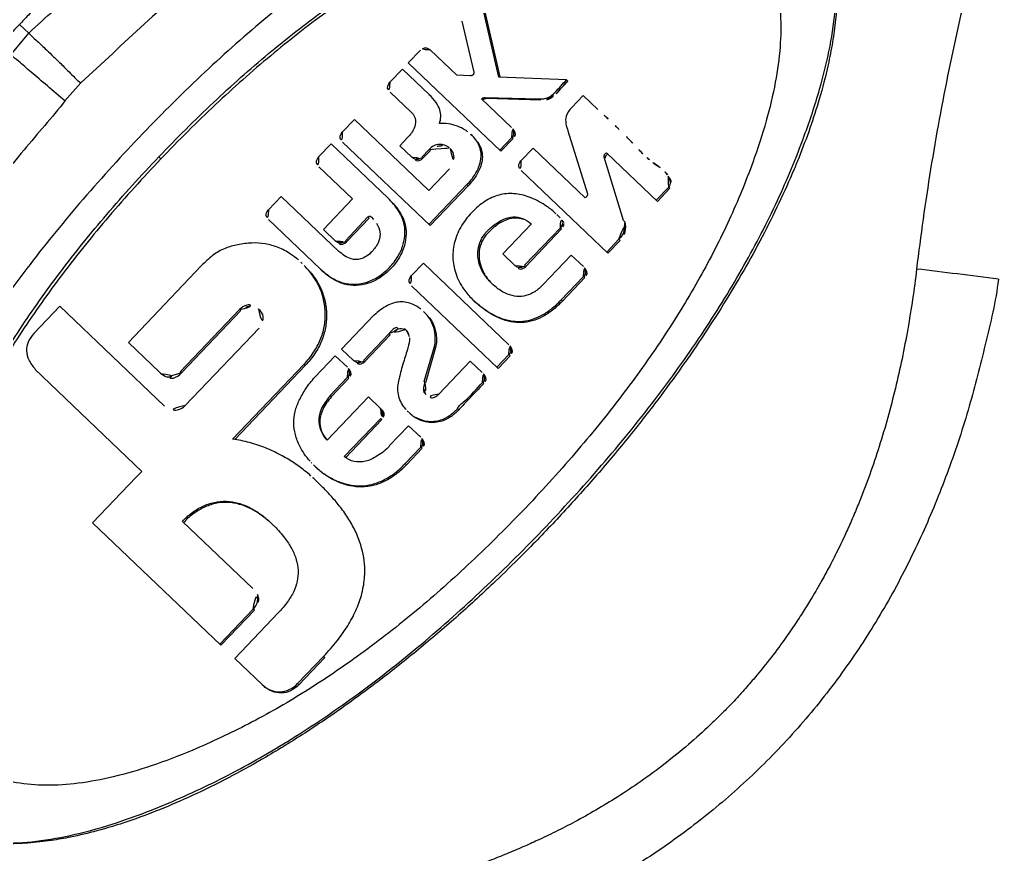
# Model space of a CAD drawing. Header units: millimetres. Extents: x 1145859089 to 1147511753, y -1047484727 to -1047247487.
# Drawn here: x 1146331218.46 to 1146331266.51, y -1047436841.22 to -1047436800.27 of the extents above; entities that cross this region are included whole.
import ezdxf
from ezdxf.xclip import XClip

# ---------------------------------------------------------------- set-up
doc = ezdxf.new("R2010")
doc.units = ezdxf.units.MM
doc.header["$LTSCALE"] = 100
doc.header["$MEASUREMENT"] = 0
doc.header["$XCLIPFRAME"] = 2
doc.linetypes.add('CENTERX2', pattern=[4, 2.5, -0.5, 0.5, -0.5])
doc.layers.get('0').update_dxf_attribs({"linetype": 'CONTINUOUS'})
for name, color, linetype in [('L-지중매입', 3, 'CENTERX2'), ('XREF', 135, 'CONTINUOUS'), ('단지배치도$0$W240910', 135, 'CONTINUOUS')]:
    doc.layers.add(name, color=color, linetype=linetype)

# ---------------------------------------------------------------- blocks, each defined once
blk = doc.blocks.new('단지배치도$0$zw$9902')
at = {"layer": '단지배치도$0$W240910', "linetype": 'ByBlock', "ltscale": 20}
for p, q in [((62568.364, -65433.784), (62567.37, -65429.468)), ((62567.431, -65429.526), (62568.409, -65433.774)), ((62566.545, -65431.038), (62567.125, -65433.543)), ((62544.405, -65432.695), (62545.29, -65431.635)), ((62544.837, -65431.204), (62545.29, -65431.635)), ((62564.509, -65432.47), (62563.917, -65433.09)), ((62566.29, -65433.695), (62564.992, -65432.457)), ((62563.917, -65433.09), (62568.465, -65437.427)), ((62563.63, -65433.391), (62563.013, -65434.038)), ((62564.948, -65434.648), (62563.63, -65433.391)), ((62567.125, -65433.543), (62567.127, -65433.556)), ((62567.127, -65433.556), (62567.129, -65433.569)), ((62567.129, -65433.569), (62567.129, -65433.581)), ((62567.129, -65433.581), (62567.129, -65433.593)), ((62547.066, -65434.959), (62547.836, -65434.065)), ((62566.952, -65433.723), (62566.29, -65433.695)), ((62566.988, -65433.718), (62566.952, -65433.723)), ((62567.018, -65433.713), (62566.988, -65433.718)), ((62567.041, -65433.708), (62567.018, -65433.713)), ((62567.057, -65433.703), (62567.041, -65433.708)), ((62567.066, -65433.698), (62567.057, -65433.703)), ((62567.074, -65433.693), (62567.066, -65433.698)), ((62567.083, -65433.686), (62567.074, -65433.693)), ((62567.091, -65433.679), (62567.083, -65433.686)), ((62567.099, -65433.672), (62567.091, -65433.679)), ((62567.105, -65433.663), (62567.099, -65433.672)), ((62567.111, -65433.654), (62567.105, -65433.663)), ((62567.116, -65433.645), (62567.111, -65433.654)), ((62567.12, -65433.636), (62567.116, -65433.645)), ((62567.124, -65433.626), (62567.12, -65433.636)), ((62567.126, -65433.615), (62567.124, -65433.626)), ((62567.128, -65433.604), (62567.126, -65433.615)), ((62567.129, -65433.593), (62567.128, -65433.604)), ((62571.687, -65433.928), (62568.364, -65433.784)), ((62571.744, -65433.985), (62571.684, -65433.927)), ((62563.023, -65434.521), (62564.08, -65435.528)), ((62567.511, -65434.859), (62567.519, -65434.849)), ((62568.987, -65436.267), (62567.511, -65434.859)), ((62567.519, -65434.849), (62567.529, -65434.839)), ((62567.529, -65434.839), (62567.54, -65434.83)), ((62567.54, -65434.83), (62567.55, -65434.822)), ((62567.55, -65434.822), (62567.561, -65434.814)), ((62567.561, -65434.814), (62567.58, -65434.807)), ((62567.579, -65434.907), (62567.571, -65434.917)), ((62567.589, -65434.897), (62567.579, -65434.907)), ((62567.58, -65434.807), (62567.608, -65434.799)), ((62567.6, -65434.888), (62567.589, -65434.897)), ((62567.61, -65434.88), (62567.6, -65434.888)), ((62567.608, -65434.799), (62567.643, -65434.791)), ((62567.621, -65434.872), (62567.61, -65434.88)), ((62567.64, -65434.864), (62567.621, -65434.872)), ((62567.668, -65434.856), (62567.64, -65434.864)), ((62567.643, -65434.791), (62567.686, -65434.783)), ((62567.704, -65434.849), (62567.668, -65434.856)), ((62567.686, -65434.783), (62570.341, -65434.853)), ((62567.747, -65434.841), (62567.704, -65434.849)), ((62570.402, -65434.911), (62567.747, -65434.841)), ((62570.402, -65434.911), (62570.341, -65434.853)), ((62572.493, -65434.696), (62571.939, -65435.277)), ((62573.216, -65435.384), (62572.493, -65434.696)), ((62561.27, -65435.866), (62560.678, -65436.487)), ((62564.921, -65439.347), (62561.27, -65435.866)), ((62571.753, -65436.431), (62572.704, -65439.512)), ((62563.899, -65436.739), (62563.499, -65437.157)), ((62568.405, -65437.37), (62568.998, -65436.748)), ((62569.058, -65436.806), (62568.465, -65437.427)), ((62569.058, -65436.806), (62568.998, -65436.748)), ((62560.132, -65437.06), (62559.516, -65437.706)), ((62562.925, -65439.722), (62560.132, -65437.06)), ((62560.687, -65436.971), (62564.99, -65441.073)), ((62563.499, -65437.157), (62564.092, -65437.722)), ((62564.576, -65437.709), (62564.937, -65437.332)), ((62564.998, -65437.389), (62564.636, -65437.766)), ((62564.998, -65437.389), (62564.937, -65437.332)), ((62570.039, -65437.27), (62569.447, -65437.891)), ((62572.599, -65439.711), (62570.039, -65437.27)), ((62551.666, -65437.703), (62551.772, -65437.803)), ((62564.636, -65437.766), (62564.576, -65437.709)), ((62573.523, -65437.67), (62573.525, -65437.66)), ((62573.523, -65437.677), (62573.523, -65437.67)), ((62573.524, -65437.684), (62573.523, -65437.677)), ((62573.525, -65437.692), (62573.524, -65437.684)), ((62573.525, -65437.66), (62573.528, -65437.646)), ((62573.527, -65437.7), (62573.525, -65437.692)), ((62573.53, -65437.707), (62573.527, -65437.7)), ((62573.528, -65437.646), (62573.533, -65437.628)), ((62574.484, -65440.824), (62573.53, -65437.707)), ((62573.533, -65437.628), (62573.541, -65437.61)), ((62573.541, -65437.61), (62573.552, -65437.591)), ((62573.552, -65437.591), (62573.566, -65437.572)), ((62573.566, -65437.572), (62573.582, -65437.553)), ((62573.582, -65437.553), (62573.599, -65437.535)), ((62573.584, -65437.719), (62573.583, -65437.729)), ((62573.583, -65437.729), (62573.583, -65437.736)), ((62573.583, -65437.736), (62573.586, -65437.75)), ((62573.588, -65437.704), (62573.584, -65437.719)), ((62573.586, -65437.75), (62573.588, -65437.757)), ((62573.593, -65437.686), (62573.588, -65437.704)), ((62573.588, -65437.757), (62573.59, -65437.765)), ((62573.602, -65437.668), (62573.593, -65437.686)), ((62573.599, -65437.535), (62573.619, -65437.516)), ((62573.612, -65437.649), (62573.602, -65437.668)), ((62573.626, -65437.63), (62573.612, -65437.649)), ((62573.619, -65437.516), (62573.641, -65437.499)), ((62573.642, -65437.611), (62573.626, -65437.63)), ((62573.641, -65437.499), (62576.141, -65439.882)), ((62573.659, -65437.592), (62573.642, -65437.611)), ((62573.679, -65437.574), (62573.659, -65437.592)), ((62573.702, -65437.556), (62573.679, -65437.574)), ((62559.526, -65438.189), (62561.178, -65439.764)), ((62565.937, -65438.281), (62564.921, -65439.347)), ((62569.458, -65438.374), (62573.712, -65442.43)), ((62564.929, -65441.015), (62566.791, -65439.063)), ((62566.851, -65439.121), (62564.99, -65441.073)), ((62566.851, -65439.121), (62566.791, -65439.063)), ((62576.081, -65439.825), (62576.697, -65439.178)), ((62576.758, -65439.236), (62576.141, -65439.882)), ((62576.758, -65439.236), (62576.697, -65439.178)), ((62557.675, -65439.637), (62557.048, -65440.294)), ((62560.508, -65442.338), (62557.675, -65439.637)), ((62561.178, -65439.764), (62559.751, -65441.261)), ((62572.619, -65439.695), (62572.599, -65439.711)), ((62572.638, -65439.679), (62572.619, -65439.695)), ((62572.654, -65439.663), (62572.638, -65439.679)), ((62572.669, -65439.646), (62572.654, -65439.663)), ((62572.682, -65439.628), (62572.669, -65439.646)), ((62572.692, -65439.611), (62572.682, -65439.628)), ((62572.7, -65439.593), (62572.692, -65439.611)), ((62572.705, -65439.575), (62572.7, -65439.593)), ((62572.704, -65439.512), (62572.706, -65439.52)), ((62572.709, -65439.56), (62572.705, -65439.575)), ((62572.706, -65439.52), (62572.708, -65439.528)), ((62572.708, -65439.528), (62572.709, -65439.536)), ((62572.709, -65439.536), (62572.71, -65439.543)), ((62572.711, -65439.55), (62572.709, -65439.56)), ((62572.71, -65439.543), (62572.711, -65439.55)), ((62557.058, -65440.777), (62559.605, -65443.204)), ((62561.938, -65440.648), (62560.827, -65441.814)), ((62561.999, -65440.706), (62560.887, -65441.872)), ((62561.938, -65440.648), (62561.947, -65440.64)), ((62561.999, -65440.706), (62561.938, -65440.648)), ((62561.947, -65440.64), (62561.956, -65440.633)), ((62561.956, -65440.633), (62561.965, -65440.627)), ((62561.965, -65440.627), (62561.974, -65440.622)), ((62561.974, -65440.622), (62561.983, -65440.618)), ((62561.983, -65440.618), (62561.993, -65440.615)), ((62561.993, -65440.615), (62562.002, -65440.613)), ((62562.002, -65440.613), (62562.012, -65440.612)), ((62562.012, -65440.612), (62562.022, -65440.612)), ((62562.022, -65440.612), (62562.033, -65440.614)), ((62562.033, -65440.614), (62562.043, -65440.616)), ((62562.043, -65440.616), (62562.054, -65440.619)), ((62562.054, -65440.619), (62562.064, -65440.623)), ((62562.064, -65440.623), (62562.074, -65440.628)), ((62562.074, -65440.628), (62562.084, -65440.634)), ((62562.084, -65440.634), (62562.094, -65440.64)), ((62562.094, -65440.64), (62562.103, -65440.647)), ((62562.103, -65440.647), (62562.112, -65440.655)), ((62571.367, -65440.694), (62571.244, -65440.565)), ((62559.751, -65441.261), (62560.344, -65441.828)), ((62569.956, -65440.988), (62568.551, -65442.462)), ((62569.626, -65443.013), (62571.378, -65441.176)), ((62571.438, -65441.233), (62569.687, -65443.071)), ((62571.438, -65441.233), (62571.378, -65441.176)), ((62574.544, -65440.881), (62574.484, -65440.824)), ((62573.652, -65442.372), (62574.255, -65441.74)), ((62574.315, -65441.797), (62574.255, -65441.74)), ((62560.827, -65441.814), (62560.887, -65441.872)), ((62574.315, -65441.797), (62573.712, -65442.43)), ((62568.551, -65442.462), (62569.144, -65443.027)), ((62571.915, -65442.516), (62570.535, -65443.966)), ((62572.507, -65443.081), (62571.915, -65442.516)), ((62553.758, -65443.051), (62550.18, -65446.804)), ((62564.654, -65442.917), (62564.062, -65443.539)), ((62568.848, -65446.917), (62564.654, -65442.917)), ((62569.626, -65443.013), (62569.687, -65443.071)), ((62571.416, -65444.718), (62572.516, -65443.563)), ((62572.577, -65443.621), (62571.476, -65444.775)), ((62572.577, -65443.621), (62572.516, -65443.563)), ((62564.073, -65444.023), (62568.326, -65448.078)), ((62546.821, -65445.025), (62545.541, -65446.368)), ((62551.955, -65449.92), (62546.821, -65445.025)), ((62571.476, -65444.775), (62571.416, -65444.718)), ((62552.721, -65448.235), (62555.632, -65445.182)), ((62555.692, -65445.24), (62552.782, -65448.292)), ((62555.692, -65445.24), (62555.631, -65445.182)), ((62562.231, -65445.459), (62560.64, -65447.127)), ((62556.59, -65446.096), (62552.968, -65449.895)), ((62562.969, -65446.368), (62561.717, -65447.681)), ((62563.029, -65446.425), (62561.777, -65447.738)), ((62563.029, -65446.425), (62562.969, -65446.368)), ((62550.18, -65446.804), (62551.709, -65448.261)), ((62564.702, -65448.72), (62565.195, -65446.998)), ((62565.255, -65447.056), (62565.195, -65446.998)), ((62560.331, -65447.452), (62559.323, -65448.509)), ((62560.924, -65448.018), (62560.331, -65447.452)), ((62560.64, -65447.127), (62561.233, -65447.693)), ((62565.255, -65447.056), (62564.762, -65448.778)), ((62568.266, -65448.021), (62568.858, -65447.4)), ((62568.918, -65447.457), (62568.326, -65448.078)), ((62568.918, -65447.457), (62568.858, -65447.4)), ((62555.295, -65451.551), (62558.808, -65447.866)), ((62558.869, -65447.923), (62555.396, -65451.566)), ((62558.808, -65447.866), (62558.869, -65447.923)), ((62561.717, -65447.681), (62561.777, -65447.738)), ((62566.953, -65447.716), (62565.41, -65449.335)), ((62567.547, -65448.282), (62566.953, -65447.716)), ((62545.579, -65448.113), (62550.837, -65453.126)), ((62551.704, -65448.265), (62551.76, -65448.313)), ((62552.782, -65448.292), (62552.721, -65448.235)), ((62560.065, -65449.413), (62560.935, -65448.5)), ((62560.996, -65448.558), (62560.126, -65449.47)), ((62560.996, -65448.558), (62560.935, -65448.5)), ((62563.428, -65448.791), (62563.467, -65448.586)), ((62564.762, -65448.779), (62564.701, -65448.722)), ((62567.617, -65448.823), (62567.556, -65448.765)), ((62560.127, -65449.469), (62560.066, -65449.412)), ((62561.96, -65449.477), (62559.935, -65451.601)), ((62561.96, -65449.477), (62562.553, -65450.043)), ((62564.002, -65450.279), (62563.864, -65450.148)), ((62566.389, -65450.111), (62566.328, -65450.053)), ((62560.773, -65452.401), (62562.562, -65450.525)), ((62562.622, -65450.583), (62560.833, -65452.458)), ((62562.622, -65450.583), (62562.562, -65450.525)), ((62563.932, -65450.885), (62562.984, -65451.879)), ((62564.525, -65451.451), (62563.932, -65450.885)), ((62563.763, -65452.743), (62564.536, -65451.933)), ((62564.596, -65451.991), (62563.824, -65452.801)), ((62564.596, -65451.991), (62564.536, -65451.933)), ((62563.824, -65452.801), (62563.763, -65452.743)), ((62550.555, -65453.407), (62550.837, -65453.126)), ((62559.363, -65452.899), (62559.306, -65452.847)), ((62550.555, -65453.407), (62548.421, -65455.644)), ((62548.421, -65455.644), (62554.722, -65461.652)), ((62556.279, -65458.864), (62552.831, -65455.577)), ((62554.662, -65461.595), (62556.3, -65459.877)), ((62556.361, -65459.934), (62554.722, -65461.652)), ((62556.361, -65459.934), (62556.3, -65459.877)), ((62557.537, -65460.064), (62555.404, -65462.302)), ((62555.404, -65462.302), (62556.741, -65463.577)), ((62558.486, -65463.532), (62559.766, -65462.189)), ((62559.826, -65462.246), (62558.546, -65463.589)), ((62559.826, -65462.246), (62559.766, -65462.189)), ((62558.546, -65463.589), (62558.486, -65463.532))]:
    blk.add_line(p, q, dxfattribs=at)
at = {"layer": '단지배치도$0$W240910'}
for radius in [11431.377, 11931.377]:
    blk.add_arc((57394.291, -57699.4), radius, 251.6277496, 321.4181311, dxfattribs=at)
at = {"layer": '단지배치도$0$W240910', "linetype": 'ByBlock', "ltscale": 20}
for centre, radius, start, end in [((62482.927, -65533.45), 133.311, 47.06996, 47.3642), ((62548.998, -65462.435), 36.313, 45.9084, 47.0813), ((62565.68, -65438.043), 1.952, 45.1425, 53.5544), ((62568.554, -65443.271), 3.815, 45.1742, 46.833), ((62555.564, -65446.211), 4.546, 46.3482, 49.4507), ((62555.554, -65446.227), 4.565, 43.316, 46.394), ((62555.532, -65728.146), 286.887, 82.51996, 83.32835), ((62564.888, -65449.076), 1.482, 221.4772, 226.3107), ((62555.209, -65457.748), 5.896, 46.3768, 48.2099)]:
    blk.add_arc(centre, radius, start, end, dxfattribs=at)
for points, knots in [([(62471.671, -65446.309), (62472.912, -65444.846), (62475.442, -65441.877), (62479.326, -65437.373), (62483.364, -65432.746), (62487.536, -65428.02), (62490.694, -65424.487), (62492.841, -65422.103), (62493.937, -65420.89), (62495.086, -65419.622), (62496.212, -65418.384), (62497.313, -65417.176), (62498.976, -65415.359), (62501.148, -65412.997), (62503.779, -65410.159), (62506.224, -65407.54), (62508.48, -65405.139), (62510.416, -65403.09), (62512.056, -65401.364), (62513.424, -65399.929), (62514.735, -65398.559), (62516.069, -65397.17), (62517.655, -65395.524), (62519.543, -65393.575), (62521.76, -65391.299), (62524.184, -65388.826), (62526.816, -65386.159), (62529.763, -65383.194), (62533.042, -65379.923), (62535.63, -65377.366), (62537.318, -65375.707), (62538.017, -65375.021), (62538.691, -65374.362), (62539.362, -65373.706), (62541.198, -65371.915), (62544.183, -65369.021), (62548.287, -65365.088), (62552.288, -65361.293), (62556.165, -65357.654), (62558.714, -65355.286), (62559.966, -65354.127)], [0, 0, 0, 0, 5.754772, 11.701837, 17.842698, 24.178414, 30.614069, 32.056733, 33.806246, 35.517577, 37.190653, 38.825407, 40.421773, 44.579899, 48.450932, 52.033955, 55.328249, 58.333272, 60.491174, 62.470126, 64.282682, 66.177217, 68.248546, 71.140295, 74.317893, 77.780853, 81.528517, 85.560038, 90.32131, 95.423109, 96.473352, 97.420829, 98.363515, 99.30141, 100.234513, 106.0602, 111.773038, 117.287196, 122.603733, 127.723968, 127.723968, 127.723968, 127.723968]), ([(62560.493, -65415.053), (62560.186, -65415.36), (62559.555, -65415.993), (62558.583, -65416.973), (62557.556, -65418.01), (62556.438, -65419.145), (62555.304, -65420.3), (62554.233, -65421.396), (62553.414, -65422.238), (62552.735, -65422.937), (62552.116, -65423.576), (62551.472, -65424.241), (62550.884, -65424.851), (62550.338, -65425.419), (62549.73, -65426.052), (62548.979, -65426.836), (62548.131, -65427.724), (62547.277, -65428.622), (62546.508, -65429.433), (62545.852, -65430.127), (62545.307, -65430.705), (62544.982, -65431.051), (62544.837, -65431.204)], [0, 0, 0, 0, 1.30232, 2.682145, 4.139488, 5.681888, 7.46195, 8.994361, 10.279153, 10.984886, 11.919185, 12.948395, 13.761332, 14.460806, 15.311977, 16.395281, 17.715739, 18.996063, 20.113646, 21.068948, 21.862387, 22.494313, 22.494313, 22.494313, 22.494313]), ([(62545.29, -65431.635), (62546.118, -65430.865), (62547.828, -65429.305), (62550.385, -65427.01), (62553.147, -65424.585), (62555.807, -65422.276), (62557.671, -65420.764), (62558.454, -65420.097)], [0, 0, 0, 0, 3.394054, 6.942998, 10.306959, 14.421481, 17.507816, 17.507816, 17.507816, 17.507816]), ([(62582.682, -65423.221), (62582.342, -65422.896), (62581.589, -65422.311), (62580.282, -65421.683), (62578.813, -65421.313), (62577.188, -65421.197), (62575.409, -65421.33), (62573.473, -65421.71), (62571.378, -65422.336), (62568.88, -65423.3), (62566.037, -65424.651), (62562.928, -65426.449), (62559.832, -65428.563), (62556.746, -65430.992), (62553.672, -65433.736), (62550.659, -65436.744), (62547.798, -65439.898), (62545.2, -65443.102), (62542.919, -65446.302), (62540.954, -65449.496), (62539.306, -65452.686), (62538.093, -65455.589), (62537.25, -65458.128), (62536.726, -65460.247), (62536.44, -65462.197), (62536.392, -65463.98), (62536.586, -65465.597), (62537.026, -65467.047), (62537.716, -65468.325), (62538.335, -65469.05), (62538.677, -65469.375)], [0, 0, 0, 0, 1.413182, 2.834148, 4.322514, 5.930416, 7.699453, 9.660999, 11.838121, 14.247704, 17.689668, 21.269748, 25.009586, 28.928178, 33.042044, 37.365468, 41.694091, 45.811845, 49.732988, 53.474028, 57.053964, 60.494463, 62.90047, 65.074832, 67.034455, 68.802419, 70.41008, 71.898956, 73.321006, 74.735573, 74.735573, 74.735573, 74.735573]), ([(62560.757, -65422.861), (62559.662, -65423.733), (62557.468, -65425.539), (62554.207, -65428.313), (62550.954, -65431.13), (62548.899, -65433.122), (62547.836, -65434.065)], [0, 0, 0, 0, 4.199429, 8.524364, 12.844117, 17.106084, 17.106084, 17.106084, 17.106084]), ([(62538.676, -65469.375), (62539.017, -65469.701), (62539.769, -65470.285), (62541.077, -65470.913), (62542.546, -65471.283), (62544.17, -65471.398), (62545.95, -65471.264), (62547.887, -65470.883), (62549.981, -65470.257), (62552.481, -65469.292), (62555.325, -65467.942), (62558.433, -65466.143), (62561.53, -65464.029), (62564.616, -65461.6), (62567.69, -65458.856), (62570.702, -65455.849), (62573.563, -65452.696), (62576.159, -65449.492), (62578.44, -65446.293), (62580.404, -65443.099), (62582.052, -65439.909), (62583.265, -65437.006), (62584.108, -65434.467), (62584.632, -65432.348), (62584.918, -65430.398), (62584.966, -65428.615), (62584.772, -65426.999), (62584.333, -65425.549), (62583.643, -65424.272), (62583.023, -65423.547), (62582.682, -65423.222)], [0, 0, 0, 0, 1.412766, 2.833461, 4.321746, 5.929778, 7.699157, 9.661244, 11.839094, 14.249578, 17.69248, 21.273155, 25.013227, 28.931683, 33.045041, 37.367585, 41.694975, 45.811725, 49.732095, 53.472597, 57.052228, 60.492655, 62.898636, 65.072954, 67.032507, 68.800365, 70.407871, 71.89653, 73.318297, 74.732515, 74.732515, 74.732515, 74.732515]), ([(62582.974, -65423.508), (62583.006, -65423.541), (62583.137, -65423.68), (62583.42, -65424.01), (62583.787, -65424.529), (62584.145, -65425.18), (62584.453, -65425.914), (62584.692, -65426.715), (62584.86, -65427.575), (62584.938, -65428.289), (62584.98, -65429.07), (62584.977, -65429.919), (62584.896, -65430.991), (62584.744, -65432.086), (62584.49, -65433.386), (62584.123, -65434.793), (62583.637, -65436.3), (62583.207, -65437.442), (62582.703, -65438.67), (62582.116, -65439.98), (62581.289, -65441.634), (62580.381, -65443.285), (62579.396, -65444.931), (62578.337, -65446.572), (62577.206, -65448.207), (62575.92, -65449.948), (62574.48, -65451.768), (62572.881, -65453.651), (62571.221, -65455.48), (62569.652, -65457.1), (62568.039, -65458.674), (62566.394, -65460.188), (62564.546, -65461.771), (62562.67, -65463.266), (62560.773, -65464.666), (62558.866, -65465.959), (62557.023, -65467.097), (62555.755, -65467.803), (62555.133, -65468.13), (62555.085, -65468.155)], [0, 0, 0, 0, 0.137339, 0.572509, 1.303412, 2.041427, 2.794842, 3.689275, 4.54292, 5.42016, 5.843515, 6.889188, 7.962288, 9.066248, 10.203431, 11.93457, 13.42487, 14.953303, 15.59288, 17.408174, 19.257214, 21.140606, 23.058591, 25.011212, 26.998409, 29.020094, 31.506542, 33.958541, 36.428155, 38.915654, 40.723187, 43.188235, 45.620606, 48.022979, 50.383888, 52.690194, 54.934814, 56.87878, 57.042162, 57.042162, 57.042162, 57.042162]), ([(62551.666, -65437.703), (62552.538, -65436.789), (62554.287, -65435.047), (62556.992, -65432.643), (62559.716, -65430.512), (62562.459, -65428.654), (62565.221, -65427.071), (62567.753, -65425.879), (62569.981, -65425.027), (62571.851, -65424.479), (62573.583, -65424.15), (62575.177, -65424.042), (62576.635, -65424.158), (62577.956, -65424.502), (62579.135, -65425.077), (62579.816, -65425.609), (62580.125, -65425.904)], [0, 0, 0, 0, 3.787928, 7.400997, 10.852194, 14.156419, 17.330636, 20.393975, 22.540099, 24.48139, 26.233366, 27.817115, 29.261118, 30.602782, 31.88848, 33.170672, 33.170672, 33.170672, 33.170672]), ([(62579.911, -65425.72), (62579.692, -65425.537), (62579.111, -65425.115), (62578.059, -65424.603), (62576.738, -65424.259), (62575.28, -65424.143), (62573.685, -65424.25), (62571.954, -65424.579), (62570.085, -65425.128), (62567.857, -65425.98), (62565.326, -65427.172), (62562.563, -65428.756), (62559.82, -65430.614), (62557.096, -65432.745), (62554.391, -65435.148), (62552.643, -65436.89), (62551.772, -65437.803)], [0, 0, 0, 0, 0.857072, 2.143513, 3.48566, 4.929829, 6.513411, 8.264891, 10.205374, 12.350393, 15.415003, 18.590005, 21.894496, 25.345424, 28.957677, 32.744241, 32.744241, 32.744241, 32.744241]), ([(62580.125, -65425.904), (62580.434, -65426.199), (62580.997, -65426.853), (62581.627, -65428.005), (62582.034, -65429.309), (62582.22, -65430.761), (62582.19, -65432.359), (62581.946, -65434.106), (62581.489, -65436.001), (62580.75, -65438.264), (62579.686, -65440.841), (62578.241, -65443.666), (62576.516, -65446.49), (62574.513, -65449.313), (62572.232, -65452.137), (62570.568, -65453.973), (62569.693, -65454.891)], [0, 0, 0, 0, 1.28228, 2.56859, 3.911217, 5.35635, 6.941241, 8.694253, 10.636399, 12.783145, 15.828876, 18.992157, 22.29241, 25.746746, 29.370094, 33.175396, 33.175396, 33.175396, 33.175396]), ([(62591.549, -65428.591), (62591.148, -65430.196), (62590.409, -65433.42), (62589.522, -65438.296), (62589.056, -65441.565), (62588.862, -65443.202)], [0, 0, 0, 0, 4.960436, 9.919328, 14.864038, 14.864038, 14.864038, 14.864038]), ([(62544.837, -65431.204), (62544.623, -65431.426), (62544.12, -65431.947), (62543.252, -65432.848), (62542.162, -65433.985), (62541.003, -65435.2), (62539.925, -65436.335), (62539.016, -65437.296), (62538.17, -65438.193), (62537.395, -65439.018), (62536.677, -65439.783), (62536.011, -65440.496), (62535.281, -65441.279), (62534.356, -65442.274), (62533.33, -65443.381), (62532.255, -65444.547), (62531.273, -65445.615), (62530.344, -65446.63), (62529.742, -65447.29), (62529.45, -65447.61)], [0, 0, 0, 0, 0.924484, 2.174977, 3.752102, 5.648873, 7.212033, 8.45034, 9.617467, 10.909322, 11.846394, 12.764799, 13.835881, 15.059641, 16.8379, 18.366159, 19.815845, 21.191777, 22.49399, 22.49399, 22.49399, 22.49399]), ([(62545.289, -65431.635), (62545.405, -65431.754), (62545.683, -65431.996), (62546.049, -65432.357), (62546.437, -65432.717), (62546.834, -65433.091), (62547.202, -65433.477), (62547.544, -65433.811), (62547.732, -65433.993), (62547.836, -65434.065)], [0, 0, 0, 0, 0.497017, 1.104706, 1.542675, 2.084213, 2.739735, 3.141401, 3.520797, 3.520797, 3.520797, 3.520797]), ([(62564.992, -65432.457), (62564.899, -65432.374), (62564.65, -65432.271), (62564.587, -65432.444), (62564.582, -65432.48)], [0, 0, 0, 0, 0.3750193, 0.4830554, 0.4830554, 0.4830554, 0.4830554]), ([(62547.066, -65434.959), (62546.778, -65434.713), (62546.225, -65434.239), (62545.463, -65433.59), (62544.864, -65433.081), (62544.531, -65432.799), (62544.404, -65432.694)], [0, 0, 0, 0, 1.136727, 2.184905, 3.002441, 3.494841, 3.494841, 3.494841, 3.494841]), ([(62563.013, -65434.038), (62562.929, -65434.13), (62562.83, -65434.378), (62563.001, -65434.44), (62563.036, -65434.445)], [0, 0, 0, 0, 0.3727425, 0.4787672, 0.4787672, 0.4787672, 0.4787672]), ([(62570.341, -65434.853), (62570.488, -65434.867), (62570.792, -65434.827), (62571.229, -65434.447), (62571.489, -65434.123), (62571.684, -65433.924)], [0, 0, 0, 0, 0.442439, 0.861249, 1.696527, 1.696527, 1.696527, 1.696527]), ([(62571.744, -65433.982), (62571.549, -65434.18), (62571.337, -65434.444), (62571.089, -65434.675), (62571.043, -65434.712)], [0, 0, 0, 0, 0.835277, 1.013133, 1.013133, 1.013133, 1.013133]), ([(62547.066, -65434.959), (62546.42, -65435.776), (62544.977, -65437.404), (62542.909, -65440.02), (62540.814, -65442.701), (62538.788, -65445.39), (62537.477, -65447.166), (62536.838, -65448.059)], [0, 0, 0, 0, 3.123294, 6.522203, 10.00203, 13.329648, 16.623577, 16.623577, 16.623577, 16.623577]), ([(62565.441, -65436.068), (62565.522, -65435.858), (62565.539, -65435.46), (62565.269, -65434.996), (62565.067, -65434.769), (62564.946, -65434.65)], [0, 0, 0, 0, 0.676897, 1.081266, 1.587529, 1.587529, 1.587529, 1.587529]), ([(62571.043, -65434.712), (62570.981, -65434.764), (62570.789, -65434.893), (62570.549, -65434.925), (62570.402, -65434.911)], [0, 0, 0, 0, 0.2423866, 0.6848252, 0.6848252, 0.6848252, 0.6848252]), ([(62571.939, -65435.277), (62571.821, -65435.401), (62571.543, -65435.752), (62571.671, -65436.202), (62571.753, -65436.431)], [0, 0, 0, 0, 0.5128, 1.24183, 1.24183, 1.24183, 1.24183]), ([(62564.08, -65435.528), (62564.184, -65435.628), (62564.325, -65435.9), (62564.201, -65436.356), (62564.021, -65436.61), (62563.899, -65436.739)], [0, 0, 0, 0, 0.432923, 0.822663, 1.354996, 1.354996, 1.354996, 1.354996]), ([(62566.84, -65436.473), (62566.801, -65436.445), (62566.64, -65436.334), (62566.326, -65436.181), (62565.892, -65436.066), (62565.591, -65436.058), (62565.444, -65436.07)], [0, 0, 0, 0, 0.14399, 0.587241, 1.038272, 1.480942, 1.480942, 1.480942, 1.480942]), ([(62568.998, -65436.748), (62569.082, -65436.656), (62569.186, -65436.408), (62569.013, -65436.346), (62568.977, -65436.341)], [0, 0, 0, 0, 0.3731909, 0.4811539, 0.4811539, 0.4811539, 0.4811539]), ([(62569.048, -65436.325), (62569.136, -65436.41), (62569.248, -65436.651), (62569.08, -65436.723), (62569.044, -65436.73)], [0, 0, 0, 0, 0.3690176, 0.4783867, 0.4783867, 0.4783867, 0.4783867]), ([(62574.925, -65437.024), (62574.89, -65436.987), (62574.675, -65436.759), (62574.453, -65436.537), (62574.265, -65436.354)], [0, 0, 0, 0, 0.1530136, 0.9409818, 0.9409818, 0.9409818, 0.9409818]), ([(62560.678, -65436.487), (62560.591, -65436.579), (62560.497, -65436.829), (62560.665, -65436.895), (62560.698, -65436.9)], [0, 0, 0, 0, 0.378753, 0.4795191, 0.4795191, 0.4795191, 0.4795191]), ([(62566.791, -65439.063), (62566.933, -65438.914), (62567.16, -65438.636), (62567.387, -65438.204), (62567.513, -65437.749), (62567.468, -65437.183), (62567.218, -65436.822), (62567.057, -65436.659)], [0, 0, 0, 0, 0.618798, 1.068728, 1.455082, 2.023848, 2.710751, 2.710751, 2.710751, 2.710751]), ([(62564.938, -65437.332), (62565.067, -65437.196), (62565.417, -65437.007), (62565.813, -65437.145), (62565.956, -65437.271), (62565.973, -65437.287)], [0, 0, 0, 0, 0.562239, 1.063664, 1.134359, 1.134359, 1.134359, 1.134359]), ([(62565.973, -65437.287), (62566.05, -65437.361), (62566.257, -65437.678), (62566.098, -65438.091), (62565.936, -65438.281)], [0, 0, 0, 0, 0.32009, 1.069856, 1.069856, 1.069856, 1.069856]), ([(62567.323, -65436.965), (62567.351, -65437.007), (62567.452, -65437.174), (62567.598, -65437.6), (62567.504, -65438.157), (62567.222, -65438.69), (62566.996, -65438.969), (62566.851, -65439.121)], [0, 0, 0, 0, 0.151294, 0.583274, 1.320628, 1.76062, 2.389351, 2.389351, 2.389351, 2.389351]), ([(62544.846, -65446.169), (62545.479, -65445.207), (62546.845, -65443.281), (62549.127, -65440.457), (62550.791, -65438.621), (62551.666, -65437.703)], [0, 0, 0, 0, 3.455085, 7.079122, 10.885055, 10.885055, 10.885055, 10.885055]), ([(62551.772, -65437.803), (62550.896, -65438.722), (62549.231, -65440.559), (62546.949, -65443.383), (62545.582, -65445.309), (62544.949, -65446.272)], [0, 0, 0, 0, 3.807337, 7.432214, 10.887577, 10.887577, 10.887577, 10.887577]), ([(62559.516, -65437.706), (62559.429, -65437.797), (62559.336, -65438.048), (62559.503, -65438.113), (62559.536, -65438.118)], [0, 0, 0, 0, 0.3784122, 0.4791394, 0.4791394, 0.4791394, 0.4791394]), ([(62564.092, -65437.722), (62564.184, -65437.807), (62564.434, -65437.91), (62564.496, -65437.735), (62564.501, -65437.699)], [0, 0, 0, 0, 0.3748508, 0.4838308, 0.4838308, 0.4838308, 0.4838308]), ([(62564.636, -65437.766), (62564.551, -65437.856), (62564.308, -65437.971), (62564.235, -65437.801), (62564.229, -65437.765)], [0, 0, 0, 0, 0.3721963, 0.4820185, 0.4820185, 0.4820185, 0.4820185]), ([(62569.447, -65437.891), (62569.363, -65437.983), (62569.264, -65438.231), (62569.436, -65438.293), (62569.471, -65438.298)], [0, 0, 0, 0, 0.3724608, 0.4787666, 0.4787666, 0.4787666, 0.4787666]), ([(62576.283, -65438.231), (62576.183, -65438.159), (62576.001, -65438.042), (62575.83, -65437.909), (62575.758, -65437.849)], [0, 0, 0, 0, 0.3693409, 0.6491304, 0.6491304, 0.6491304, 0.6491304]), ([(62576.697, -65439.178), (62576.799, -65439.068), (62576.757, -65438.8), (62576.663, -65438.624), (62576.632, -65438.575)], [0, 0, 0, 0, 0.4486483, 0.6225964, 0.6225964, 0.6225964, 0.6225964]), ([(62576.662, -65438.648), (62576.705, -65438.689), (62576.84, -65438.845), (62576.859, -65439.126), (62576.758, -65439.236)], [0, 0, 0, 0, 0.1777019, 0.6259799, 0.6259799, 0.6259799, 0.6259799]), ([(62559.605, -65443.204), (62559.772, -65443.364), (62560.116, -65443.639), (62560.697, -65443.904), (62561.304, -65443.978), (62561.911, -65443.861), (62562.494, -65443.581), (62563.011, -65443.136), (62563.434, -65442.601), (62563.685, -65442.004), (62563.772, -65441.437), (62563.714, -65440.862), (62563.419, -65440.275), (62563.107, -65439.911), (62562.922, -65439.725)], [0, 0, 0, 0, 0.693697, 1.309259, 1.892701, 2.497415, 3.139664, 3.812391, 4.526735, 5.166264, 5.731977, 6.232495, 6.874854, 7.662975, 7.662975, 7.662975, 7.662975]), ([(62571.164, -65440.489), (62571.024, -65440.357), (62570.645, -65440.052), (62570.097, -65439.756), (62569.573, -65439.576), (62569.076, -65439.484), (62568.449, -65439.51), (62567.725, -65439.807), (62567.077, -65440.338), (62566.517, -65441.019), (62566.221, -65441.695), (62566.113, -65442.236), (62566.088, -65442.761), (62566.19, -65443.3), (62566.406, -65443.818), (62566.666, -65444.254), (62566.902, -65444.526), (62567.051, -65444.673)], [0, 0, 0, 0, 0.575463, 1.455121, 1.852496, 2.231864, 2.968088, 3.69799, 4.539137, 5.457202, 6.322226, 6.718507, 7.107046, 7.89408, 8.33881, 8.78555, 9.411847, 9.411847, 9.411847, 9.411847]), ([(62557.048, -65440.294), (62556.964, -65440.386), (62556.865, -65440.634), (62557.036, -65440.696), (62557.071, -65440.701)], [0, 0, 0, 0, 0.3727425, 0.4787672, 0.4787672, 0.4787672, 0.4787672]), ([(62563.176, -65439.988), (62563.287, -65440.115), (62563.523, -65440.418), (62563.774, -65440.92), (62563.832, -65441.495), (62563.745, -65442.062), (62563.494, -65442.659), (62563.071, -65443.194), (62562.555, -65443.638), (62561.971, -65443.918), (62561.364, -65444.036), (62560.757, -65443.962), (62560.176, -65443.697), (62559.832, -65443.421), (62559.665, -65443.262)], [0, 0, 0, 0, 0.507604, 1.149234, 1.650746, 2.215455, 2.85586, 3.569338, 4.24286, 4.884306, 5.489193, 6.072713, 6.688183, 7.381589, 7.381589, 7.381589, 7.381589]), ([(62568.015, -65443.913), (62567.968, -65443.868), (62567.799, -65443.692), (62567.548, -65443.361), (62567.359, -65442.878), (62567.303, -65442.383), (62567.401, -65441.895), (62567.66, -65441.453), (62568.06, -65441.071), (62568.525, -65440.763), (62569.043, -65440.613), (62569.547, -65440.693), (62569.826, -65440.878), (62569.954, -65440.99)], [0, 0, 0, 0, 0.196136, 0.731841, 1.231515, 1.734741, 2.207477, 2.697025, 3.246359, 3.853882, 4.357742, 4.824789, 5.336509, 5.336509, 5.336509, 5.336509]), ([(62569.579, -65440.778), (62569.434, -65440.723), (62569.102, -65440.67), (62568.585, -65440.82), (62568.12, -65441.129), (62567.72, -65441.511), (62567.461, -65441.953), (62567.363, -65442.441), (62567.42, -65442.936), (62567.609, -65443.419), (62567.842, -65443.727), (62567.99, -65443.885), (62568.016, -65443.912)], [0, 0, 0, 0, 0.46713, 0.970934, 1.578373, 2.128219, 2.617948, 3.090506, 3.593254, 4.093703, 4.628632, 4.74145, 4.74145, 4.74145, 4.74145]), ([(62571.378, -65441.176), (62571.462, -65441.084), (62571.567, -65440.835), (62571.393, -65440.773), (62571.357, -65440.769)], [0, 0, 0, 0, 0.373532, 0.4815194, 0.4815194, 0.4815194, 0.4815194]), ([(62562.354, -65440.953), (62562.379, -65440.992), (62562.474, -65441.158), (62562.571, -65441.497), (62562.446, -65441.965), (62562.117, -65442.397), (62561.655, -65442.749), (62561.009, -65442.742), (62560.688, -65442.486), (62560.512, -65442.332)], [0, 0, 0, 0, 0.140375, 0.575074, 1.011362, 1.537574, 2.195799, 2.662318, 3.362433, 3.362433, 3.362433, 3.362433]), ([(62571.554, -65440.986), (62571.559, -65441.028), (62571.543, -65441.12), (62571.46, -65441.15), (62571.424, -65441.157)], [0, 0, 0, 0, 0.1262636, 0.235742, 0.235742, 0.235742, 0.235742]), ([(62574.256, -65441.74), (62574.37, -65441.624), (62574.554, -65441.328), (62574.529, -65440.982), (62574.484, -65440.824)], [0, 0, 0, 0, 0.4899964, 0.983134, 0.983134, 0.983134, 0.983134]), ([(62574.545, -65440.881), (62574.59, -65441.039), (62574.614, -65441.386), (62574.43, -65441.681), (62574.316, -65441.798)], [0, 0, 0, 0, 0.4931376, 0.983134, 0.983134, 0.983134, 0.983134]), ([(62558.519, -65442.757), (62558.396, -65442.652), (62558.087, -65442.416), (62557.548, -65442.126), (62556.9, -65441.941), (62556.225, -65441.906), (62555.558, -65441.989), (62554.9, -65442.162), (62554.287, -65442.524), (62553.931, -65442.859), (62553.757, -65443.05)], [0, 0, 0, 0, 0.484907, 1.164842, 1.822709, 2.488976, 3.177589, 3.832656, 4.514942, 5.289507, 5.289507, 5.289507, 5.289507]), ([(62560.344, -65441.828), (62560.435, -65441.914), (62560.685, -65442.004), (62560.75, -65441.837), (62560.755, -65441.804)], [0, 0, 0, 0, 0.3763318, 0.4774123, 0.4774123, 0.4774123, 0.4774123]), ([(62560.887, -65441.872), (62560.8, -65441.963), (62560.555, -65442.068), (62560.482, -65441.904), (62560.475, -65441.871)], [0, 0, 0, 0, 0.3775265, 0.4780847, 0.4780847, 0.4780847, 0.4780847]), ([(62558.808, -65447.865), (62558.977, -65447.685), (62559.28, -65447.31), (62559.617, -65446.69), (62559.812, -65446.037), (62559.863, -65445.362), (62559.782, -65444.69), (62559.559, -65444.044), (62559.239, -65443.514), (62558.986, -65443.214), (62558.875, -65443.095)], [0, 0, 0, 0, 0.743652, 1.436083, 2.103253, 2.774065, 3.452633, 4.120838, 4.807973, 5.295778, 5.295778, 5.295778, 5.295778]), ([(62569.144, -65443.027), (62569.235, -65443.111), (62569.485, -65443.213), (62569.547, -65443.039), (62569.551, -65443.003)], [0, 0, 0, 0, 0.373399, 0.482096, 0.482096, 0.482096, 0.482096]), ([(62569.687, -65443.071), (62569.601, -65443.16), (62569.359, -65443.275), (62569.287, -65443.106), (62569.28, -65443.07)], [0, 0, 0, 0, 0.3711522, 0.4804924, 0.4804924, 0.4804924, 0.4804924]), ([(62572.516, -65443.563), (62572.601, -65443.471), (62572.706, -65443.222), (62572.533, -65443.16), (62572.497, -65443.155)], [0, 0, 0, 0, 0.3744263, 0.4823791, 0.4823791, 0.4823791, 0.4823791]), ([(62572.567, -65443.139), (62572.656, -65443.224), (62572.767, -65443.466), (62572.599, -65443.537), (62572.563, -65443.544)], [0, 0, 0, 0, 0.369193, 0.478969, 0.478969, 0.478969, 0.478969]), ([(62559.099, -65443.338), (62559.151, -65443.4), (62559.342, -65443.643), (62559.619, -65444.102), (62559.842, -65444.747), (62559.923, -65445.42), (62559.872, -65446.094), (62559.677, -65446.748), (62559.34, -65447.368), (62559.038, -65447.742), (62558.868, -65447.923)], [0, 0, 0, 0, 0.241139, 0.92842, 1.596479, 2.274629, 2.945632, 3.612876, 4.305227, 5.048635, 5.048635, 5.048635, 5.048635]), ([(62588.862, -65443.202), (62588.749, -65444.186), (62588.454, -65446.146), (62587.855, -65449.053), (62587.066, -65451.897), (62586.319, -65453.985), (62585.746, -65455.361), (62585.394, -65456.158), (62584.995, -65456.999), (62584.577, -65457.815), (62584.221, -65458.467), (62583.926, -65458.984), (62583.621, -65459.497), (62583.255, -65460.086), (62582.797, -65460.78), (62582.225, -65461.597), (62581.579, -65462.451), (62580.922, -65463.251), (62580.398, -65463.85), (62579.996, -65464.289), (62579.636, -65464.668), (62579.224, -65465.087), (62578.564, -65465.728), (62577.297, -65466.869), (62575.776, -65468.045), (62574.229, -65469.075), (62573.148, -65469.732), (62572.124, -65470.302), (62571.166, -65470.796), (62570.314, -65471.203), (62569.52, -65471.559), (62568.735, -65471.891), (62567.845, -65472.243), (62566.901, -65472.589), (62565.993, -65472.895), (62565.004, -65473.207), (62563.824, -65473.547), (62562.339, -65473.925), (62560.678, -65474.292), (62559.519, -65474.503), (62558.918, -65474.608)], [0, 0, 0, 0, 2.972308, 5.940877, 8.901705, 11.818447, 12.587247, 13.373265, 14.43024, 15.37964, 16.122682, 16.660142, 17.166141, 17.909976, 18.741607, 19.660745, 20.901374, 21.95333, 22.765542, 23.288653, 23.73983, 24.333963, 25.050906, 26.498161, 29.448916, 30.806994, 32.071979, 33.243608, 34.321472, 35.305093, 36.07715, 36.929226, 37.861586, 38.950552, 39.945245, 40.733721, 42.061928, 43.630184, 45.330349, 47.162667, 47.162667, 47.162667, 47.162667]), ([(62564.062, -65443.539), (62563.977, -65443.631), (62563.879, -65443.879), (62564.05, -65443.942), (62564.086, -65443.946)], [0, 0, 0, 0, 0.3732565, 0.4797201, 0.4797201, 0.4797201, 0.4797201]), ([(62592.879, -65443.7), (62592.751, -65444.782), (62592.247, -65446.862), (62591.473, -65449.988), (62590.471, -65453.025), (62589.254, -65456.035), (62587.824, -65458.925), (62586.149, -65461.714), (62584.245, -65464.34), (62582.121, -65466.775), (62579.807, -65468.992), (62577.308, -65470.995), (62574.603, -65472.805), (62571.948, -65474.281), (62569.398, -65475.481), (62567.021, -65476.44), (62564.601, -65477.281), (62562.127, -65477.975), (62560.469, -65478.451), (62559.607, -65478.596)], [0, 0, 0, 0, 3.268622, 6.397637, 9.667075, 12.850977, 16.13086, 19.328305, 22.601473, 25.847972, 29.009985, 32.200779, 35.444395, 38.763751, 41.302653, 43.894769, 46.449524, 48.984567, 51.607261, 51.607261, 51.607261, 51.607261]), ([(62570.535, -65443.966), (62570.411, -65444.096), (62570.154, -65444.321), (62569.705, -65444.531), (62569.231, -65444.572), (62568.754, -65444.443), (62568.345, -65444.205), (62568.109, -65444.005), (62568.015, -65443.913)], [0, 0, 0, 0, 0.540889, 1.012847, 1.461437, 1.93896, 2.472195, 2.866195, 2.866195, 2.866195, 2.866195]), ([(62555.638, -65445.189), (62555.737, -65445.091), (62556.029, -65444.857), (62556.41, -65445.027), (62556.561, -65445.158)], [0, 0, 0, 0, 0.417292, 1.017853, 1.017853, 1.017853, 1.017853]), ([(62564.525, -65445.165), (62564.411, -65445.073), (62564.1, -65444.874), (62563.51, -65444.76), (62562.818, -65444.972), (62562.442, -65445.287), (62562.241, -65445.47)], [0, 0, 0, 0, 0.441819, 1.095187, 1.729811, 2.544809, 2.544809, 2.544809, 2.544809]), ([(62567.051, -65444.673), (62567.124, -65444.745), (62567.367, -65444.968), (62567.796, -65445.286), (62568.339, -65445.579), (62568.879, -65445.748), (62569.415, -65445.792), (62569.942, -65445.707), (62570.456, -65445.496), (62570.957, -65445.162), (62571.264, -65444.877), (62571.416, -65444.718)], [0, 0, 0, 0, 0.308506, 0.988838, 1.597263, 2.151436, 2.674532, 3.193907, 3.737476, 4.329743, 4.989813, 4.989813, 4.989813, 4.989813]), ([(62571.476, -65444.775), (62571.324, -65444.934), (62571.017, -65445.22), (62570.516, -65445.553), (62570.002, -65445.765), (62569.475, -65445.849), (62568.94, -65445.806), (62568.4, -65445.637), (62567.856, -65445.344), (62567.427, -65445.025), (62567.183, -65444.803), (62567.11, -65444.731)], [0, 0, 0, 0, 0.660238, 1.252625, 1.796264, 2.315659, 2.838738, 3.392868, 4.001244, 4.68153, 4.990774, 4.990774, 4.990774, 4.990774]), ([(62556.561, -65445.158), (62556.563, -65445.159), (62556.677, -65445.258), (62556.909, -65445.58), (62556.703, -65445.936), (62556.579, -65446.087)], [0, 0, 0, 0, 0.007365, 0.450876, 1.0371, 1.0371, 1.0371, 1.0371]), ([(62565.195, -65446.998), (62565.255, -65446.782), (62565.249, -65446.374), (62565.096, -65445.802), (62564.879, -65445.496), (62564.739, -65445.362)], [0, 0, 0, 0, 0.673534, 1.182152, 1.764266, 1.764266, 1.764266, 1.764266]), ([(62564.938, -65445.572), (62565.017, -65445.671), (62565.174, -65445.926), (62565.31, -65446.431), (62565.316, -65446.84), (62565.255, -65447.056)], [0, 0, 0, 0, 0.377912, 0.88653, 1.560064, 1.560064, 1.560064, 1.560064]), ([(62562.969, -65446.368), (62563.083, -65446.248), (62563.32, -65445.932), (62563.454, -65446.176), (62563.476, -65446.229)], [0, 0, 0, 0, 0.4960958, 0.6680776, 0.6680776, 0.6680776, 0.6680776]), ([(62563.791, -65446.181), (62563.636, -65446.076), (62563.274, -65446.111), (62563.162, -65446.36), (62563.163, -65446.423)], [0, 0, 0, 0, 0.5600151, 0.749385, 0.749385, 0.749385, 0.749385]), ([(62541.231, -65466.696), (62540.921, -65466.401), (62540.359, -65465.746), (62539.728, -65464.595), (62539.322, -65463.291), (62539.135, -65461.839), (62539.166, -65460.24), (62539.41, -65458.493), (62539.867, -65456.597), (62540.607, -65454.334), (62541.671, -65451.755), (62543.117, -65448.93), (62544.241, -65447.089), (62544.846, -65446.169)], [0, 0, 0, 0, 1.282309, 2.568702, 3.911493, 5.356883, 6.942129, 8.695597, 10.638295, 12.785687, 15.832353, 18.996508, 22.297572, 22.297572, 22.297572, 22.297572]), ([(62544.949, -65446.272), (62544.345, -65447.191), (62543.221, -65449.032), (62541.775, -65451.856), (62540.711, -65454.435), (62539.972, -65456.698), (62539.515, -65458.595), (62539.271, -65460.342), (62539.241, -65461.942), (62539.427, -65463.394), (62539.834, -65464.697), (62540.441, -65465.806), (62540.963, -65466.428), (62541.232, -65466.695)], [0, 0, 0, 0, 3.300789, 6.464136, 9.509494, 11.658, 13.601515, 15.355484, 16.940899, 18.386121, 19.728421, 21.014056, 22.150701, 22.150701, 22.150701, 22.150701]), ([(62545.541, -65446.368), (62545.426, -65446.491), (62545.24, -65446.753), (62545.139, -65447.222), (62545.274, -65447.695), (62545.474, -65447.965), (62545.595, -65448.099)], [0, 0, 0, 0, 0.504743, 0.941483, 1.392538, 1.933735, 1.933735, 1.933735, 1.933735]), ([(62563.818, -65446.194), (62563.894, -65446.276), (62563.955, -65446.411), (62563.972, -65446.546), (62563.974, -65446.571)], [0, 0, 0, 0, 0.336455, 0.4112067, 0.4112067, 0.4112067, 0.4112067]), ([(62563.974, -65446.571), (62563.987, -65446.736), (62563.877, -65447.147), (62563.668, -65447.801), (62563.519, -65448.311), (62563.467, -65448.586)], [0, 0, 0, 0, 0.49681, 1.240281, 2.080731, 2.080731, 2.080731, 2.080731]), ([(62568.858, -65447.4), (62568.943, -65447.308), (62569.048, -65447.058), (62568.874, -65446.996), (62568.838, -65446.991)], [0, 0, 0, 0, 0.3754888, 0.4838258, 0.4838258, 0.4838258, 0.4838258]), ([(62568.909, -65446.974), (62568.998, -65447.059), (62569.11, -65447.302), (62568.941, -65447.374), (62568.904, -65447.381)], [0, 0, 0, 0, 0.3704597, 0.4805381, 0.4805381, 0.4805381, 0.4805381]), ([(62561.233, -65447.693), (62561.325, -65447.778), (62561.575, -65447.881), (62561.637, -65447.707), (62561.642, -65447.671)], [0, 0, 0, 0, 0.374755, 0.483552, 0.483552, 0.483552, 0.483552]), ([(62561.777, -65447.738), (62561.692, -65447.828), (62561.449, -65447.942), (62561.377, -65447.772), (62561.37, -65447.736)], [0, 0, 0, 0, 0.371652, 0.48143, 0.48143, 0.48143, 0.48143]), ([(62551.756, -65448.317), (62551.844, -65448.4), (62552.165, -65448.615), (62552.557, -65448.401), (62552.722, -65448.235)], [0, 0, 0, 0, 0.361614, 1.063531, 1.063531, 1.063531, 1.063531]), ([(62552.782, -65448.293), (62552.671, -65448.404), (62552.371, -65448.653), (62551.968, -65448.503), (62551.818, -65448.374)], [0, 0, 0, 0, 0.471184, 1.064124, 1.064124, 1.064124, 1.064124]), ([(62560.935, -65448.5), (62561.02, -65448.408), (62561.124, -65448.159), (62560.95, -65448.097), (62560.914, -65448.092)], [0, 0, 0, 0, 0.3743798, 0.4828395, 0.4828395, 0.4828395, 0.4828395]), ([(62560.984, -65448.075), (62561.073, -65448.161), (62561.186, -65448.403), (62561.017, -65448.475), (62560.982, -65448.482)], [0, 0, 0, 0, 0.3706259, 0.4803241, 0.4803241, 0.4803241, 0.4803241]), ([(62567.556, -65448.765), (62567.641, -65448.673), (62567.747, -65448.424), (62567.572, -65448.361), (62567.537, -65448.356)], [0, 0, 0, 0, 0.3754888, 0.4838258, 0.4838258, 0.4838258, 0.4838258]), ([(62567.607, -65448.339), (62567.696, -65448.425), (62567.808, -65448.668), (62567.639, -65448.739), (62567.603, -65448.746)], [0, 0, 0, 0, 0.3704597, 0.4805381, 0.4805381, 0.4805381, 0.4805381]), ([(62559.094, -65452.624), (62558.993, -65452.508), (62558.806, -65452.274), (62558.548, -65451.845), (62558.357, -65451.338), (62558.273, -65450.757), (62558.338, -65450.175), (62558.559, -65449.61), (62558.887, -65449.048), (62559.163, -65448.686), (62559.325, -65448.511)], [0, 0, 0, 0, 0.461707, 0.896852, 1.498323, 2.074687, 2.643068, 3.233438, 3.878842, 4.592821, 4.592821, 4.592821, 4.592821]), ([(62563.778, -65450.058), (62563.724, -65449.996), (62563.6, -65449.831), (62563.46, -65449.53), (62563.39, -65449.162), (62563.406, -65448.912), (62563.429, -65448.791)], [0, 0, 0, 0, 0.245709, 0.616044, 0.986669, 1.357559, 1.357559, 1.357559, 1.357559]), ([(62564.731, -65448.771), (62564.699, -65448.904), (62564.612, -65449.15), (62564.8, -65449.23), (62564.842, -65449.239)], [0, 0, 0, 0, 0.411337, 0.5418061, 0.5418061, 0.5418061, 0.5418061]), ([(62567.617, -65448.823), (62567.325, -65449.125), (62567.201, -65449.246), (62566.267, -65450.235), (62566.389, -65450.111)], [0, 0, 0, 0, 1.258394, 1.779577, 1.779577, 1.779577, 1.779577]), ([(62566.328, -65450.053), (62566.388, -65449.89), (62566.922, -65449.535), (62567.265, -65449.067), (62567.556, -65448.765)], [0, 0, 0, 0, 0.521183, 1.779577, 1.779577, 1.779577, 1.779577]), ([(62560.078, -65449.423), (62559.93, -65449.6), (62559.664, -65449.936), (62559.467, -65450.546), (62559.588, -65451.132), (62559.797, -65451.467), (62559.935, -65451.601)], [0, 0, 0, 0, 0.692185, 1.277746, 1.853211, 2.429553, 2.429553, 2.429553, 2.429553]), ([(62565.41, -65449.335), (62565.309, -65449.438), (62565.02, -65449.635), (62564.954, -65449.393), (62564.947, -65449.336)], [0, 0, 0, 0, 0.43098, 0.6014902, 0.6014902, 0.6014902, 0.6014902]), ([(62552.968, -65449.895), (62552.867, -65449.998), (62552.537, -65450.217), (62552.12, -65450.068), (62551.957, -65449.917)], [0, 0, 0, 0, 0.434327, 1.099719, 1.099719, 1.099719, 1.099719]), ([(62560.138, -65449.48), (62559.98, -65449.669), (62559.711, -65450.011), (62559.532, -65450.619), (62559.618, -65451.172), (62559.823, -65451.476), (62559.937, -65451.599)], [0, 0, 0, 0, 0.73794, 1.286386, 1.85287, 2.356944, 2.356944, 2.356944, 2.356944]), ([(62562.553, -65450.043), (62562.643, -65450.128), (62562.743, -65450.371), (62562.581, -65450.445), (62562.547, -65450.452)], [0, 0, 0, 0, 0.372504, 0.4757252, 0.4757252, 0.4757252, 0.4757252]), ([(62562.613, -65450.1), (62562.702, -65450.185), (62562.813, -65450.428), (62562.644, -65450.499), (62562.608, -65450.506)], [0, 0, 0, 0, 0.3694508, 0.4794436, 0.4794436, 0.4794436, 0.4794436]), ([(62566.389, -65450.111), (62566.269, -65450.236), (62566.02, -65450.455), (62565.51, -65450.721), (62564.8, -65450.771), (62564.276, -65450.54), (62564.062, -65450.337)], [0, 0, 0, 0, 0.520899, 0.986217, 1.701798, 2.586656, 2.586656, 2.586656, 2.586656]), ([(62564.267, -65450.474), (62564.431, -65450.566), (62564.845, -65450.705), (62565.45, -65450.663), (62565.96, -65450.398), (62566.209, -65450.179), (62566.328, -65450.053)], [0, 0, 0, 0, 0.566304, 1.281884, 1.747502, 2.268084, 2.268084, 2.268084, 2.268084]), ([(62559.138, -65453.352), (62559.038, -65453.262), (62558.761, -65453.031), (62558.27, -65452.677), (62557.633, -65452.298), (62556.915, -65451.961), (62556.126, -65451.694), (62555.575, -65451.585), (62555.295, -65451.551)], [0, 0, 0, 0, 0.404608, 1.082995, 1.811748, 2.625333, 3.458824, 4.304428, 4.304428, 4.304428, 4.304428]), ([(62564.536, -65451.933), (62564.62, -65451.841), (62564.724, -65451.592), (62564.551, -65451.53), (62564.515, -65451.525)], [0, 0, 0, 0, 0.3741263, 0.4823623, 0.4823623, 0.4823623, 0.4823623]), ([(62564.585, -65451.509), (62564.674, -65451.594), (62564.787, -65451.836), (62564.618, -65451.908), (62564.582, -65451.914)], [0, 0, 0, 0, 0.3699479, 0.4795909, 0.4795909, 0.4795909, 0.4795909]), ([(62562.996, -65451.889), (62562.826, -65452.084), (62562.438, -65452.357), (62561.851, -65452.67), (62561.257, -65452.678), (62560.904, -65452.523), (62560.773, -65452.401)], [0, 0, 0, 0, 0.774853, 1.404591, 1.963616, 2.500528, 2.500528, 2.500528, 2.500528]), ([(62563.825, -65452.802), (62563.666, -65452.972), (62563.334, -65453.277), (62562.778, -65453.622), (62562.205, -65453.837), (62561.619, -65453.915), (62561.029, -65453.849), (62560.442, -65453.658), (62559.898, -65453.355), (62559.566, -65453.1), (62559.424, -65452.956)], [0, 0, 0, 0, 0.69759, 1.345216, 1.952136, 2.519578, 3.100448, 3.718967, 4.357193, 4.964234, 4.964234, 4.964234, 4.964234]), ([(62559.669, -65453.161), (62559.723, -65453.202), (62559.954, -65453.362), (62560.382, -65453.601), (62560.969, -65453.791), (62561.559, -65453.857), (62562.145, -65453.779), (62562.718, -65453.564), (62563.274, -65453.219), (62563.606, -65452.914), (62563.765, -65452.745)], [0, 0, 0, 0, 0.205125, 0.843351, 1.462483, 2.04274, 2.610744, 3.217102, 3.865022, 4.562307, 4.562307, 4.562307, 4.562307]), ([(62559.766, -65462.189), (62559.994, -65461.949), (62560.414, -65461.471), (62560.945, -65460.723), (62561.35, -65459.976), (62561.59, -65459.33), (62561.714, -65458.798), (62561.771, -65458.382), (62561.798, -65457.688), (62561.665, -65456.884), (62561.327, -65456.038), (62560.962, -65455.396), (62560.55, -65454.825), (62560.114, -65454.316), (62559.692, -65453.878), (62559.409, -65453.606), (62559.277, -65453.48)], [0, 0, 0, 0, 0.992908, 1.905058, 2.747934, 3.536056, 3.963595, 4.382358, 4.796163, 6.043531, 6.78662, 7.521548, 8.253026, 8.896846, 9.529211, 10.076131, 10.076131, 10.076131, 10.076131]), ([(62552.831, -65455.577), (62552.959, -65455.424), (62553.275, -65455.154), (62553.796, -65454.823), (62554.383, -65454.621), (62554.989, -65454.566), (62555.598, -65454.664), (62556.201, -65454.913), (62556.752, -65455.276), (62557.087, -65455.569), (62557.238, -65455.713)], [0, 0, 0, 0, 0.598389, 1.233582, 1.845327, 2.440596, 3.039532, 3.67814, 4.384605, 5.009691, 5.009691, 5.009691, 5.009691]), ([(62557.027, -65455.526), (62556.961, -65455.47), (62556.71, -65455.267), (62556.261, -65454.971), (62555.658, -65454.722), (62555.049, -65454.624), (62554.443, -65454.678), (62553.857, -65454.881), (62553.335, -65455.211), (62553.019, -65455.481), (62552.891, -65455.634)], [0, 0, 0, 0, 0.260823, 0.967441, 1.605896, 2.204395, 2.800204, 3.411408, 4.046601, 4.64499, 4.64499, 4.64499, 4.64499]), ([(62569.693, -65454.891), (62568.821, -65455.804), (62567.072, -65457.547), (62564.366, -65459.952), (62561.642, -65462.083), (62559.754, -65463.362), (62558.798, -65463.957), (62558.777, -65463.97)], [0, 0, 0, 0, 3.788757, 7.402622, 10.854574, 14.159499, 14.234105, 14.234105, 14.234105, 14.234105]), ([(62557.238, -65455.713), (62557.279, -65455.753), (62557.493, -65455.964), (62557.839, -65456.351), (62558.201, -65456.895), (62558.432, -65457.435), (62558.526, -65457.976), (62558.484, -65458.511), (62558.303, -65459.038), (62557.978, -65459.559), (62557.697, -65459.89), (62557.536, -65460.063)], [0, 0, 0, 0, 0.170526, 0.904359, 1.549972, 2.124692, 2.652865, 3.181281, 3.717506, 4.308, 5.015776, 5.015776, 5.015776, 5.015776]), ([(62556.3, -65459.877), (62556.399, -65459.771), (62556.602, -65459.432), (62556.434, -65459.022), (62556.276, -65458.866)], [0, 0, 0, 0, 0.434516, 1.099028, 1.099028, 1.099028, 1.099028]), ([(62556.517, -65459.166), (62556.536, -65459.206), (62556.63, -65459.46), (62556.514, -65459.77), (62556.361, -65459.934)], [0, 0, 0, 0, 0.1320127, 0.8060182, 0.8060182, 0.8060182, 0.8060182]), ([(62556.741, -65463.577), (62556.863, -65463.693), (62557.139, -65463.88), (62557.623, -65463.971), (62558.102, -65463.854), (62558.369, -65463.654), (62558.486, -65463.532)], [0, 0, 0, 0, 0.504971, 0.970719, 1.437191, 1.943696, 1.943696, 1.943696, 1.943696]), ([(62558.546, -65463.589), (62558.429, -65463.711), (62558.163, -65463.912), (62557.684, -65464.028), (62557.199, -65463.937), (62556.923, -65463.751), (62556.802, -65463.635)], [0, 0, 0, 0, 0.506505, 0.972977, 1.438725, 1.943696, 1.943696, 1.943696, 1.943696]), ([(62558.777, -65463.97), (62557.898, -65464.515), (62556.113, -65465.536), (62553.604, -65466.718), (62551.375, -65467.57), (62549.505, -65468.12), (62547.773, -65468.449), (62546.179, -65468.557), (62544.721, -65468.441), (62543.399, -65468.097), (62542.22, -65467.523), (62541.54, -65466.991), (62541.231, -65466.696)], [0, 0, 0, 0, 3.100301, 6.164201, 8.310829, 10.252524, 12.004801, 13.58875, 15.032856, 16.37454, 17.660197, 18.94232, 18.94232, 18.94232, 18.94232]), ([(62555.085, -65468.155), (62554.5, -65468.461), (62553.385, -65469.011), (62551.735, -65469.724), (62550.175, -65470.303), (62548.716, -65470.75), (62547.464, -65471.047), (62546.335, -65471.246), (62545.27, -65471.366), (62544.165, -65471.403), (62543.429, -65471.362), (62543.062, -65471.322), (62543.044, -65471.32)], [0, 0, 0, 0, 1.98155, 3.727184, 5.391213, 6.971594, 8.300123, 9.248236, 10.410077, 11.511639, 12.56265, 12.618115, 12.618115, 12.618115, 12.618115])]:
    blk.add_open_spline(points, degree=3, knots=knots, dxfattribs=at)
for points in [[(62565.588, -65437.149), (62565.375, -65437.145), (62565.144, -65437.235), (62564.998, -65437.389)], [(62575.426, -65437.546), (62575.254, -65437.377), (62575.09, -65437.2), (62574.925, -65437.024)], [(62575.758, -65437.849), (62575.643, -65437.753), (62575.533, -65437.651), (62575.426, -65437.546)], [(62576.632, -65438.575), (62576.542, -65438.438), (62576.415, -65438.327), (62576.283, -65438.231)], [(62562.11, -65440.657), (62562.2, -65440.748), (62562.285, -65440.845), (62562.354, -65440.953)], [(62571.514, -65440.87), (62571.533, -65440.906), (62571.548, -65440.946), (62571.554, -65440.986)], [(62556.131, -65445.019), (62555.97, -65445.044), (62555.815, -65445.132), (62555.698, -65445.246)], [(62564.739, -65445.362), (62564.672, -65445.292), (62564.601, -65445.226), (62564.525, -65445.165)], [(62563.73, -65446.123), (62563.763, -65446.142), (62563.792, -65446.167), (62563.818, -65446.194)], [(62564.771, -65449.359), (62564.618, -65449.204), (62564.62, -65448.925), (62564.671, -65448.713)], [(62564.002, -65450.279), (62564.081, -65450.355), (62564.171, -65450.42), (62564.267, -65450.474)], [(62559.185, -65452.726), (62559.154, -65452.693), (62559.124, -65452.659), (62559.094, -65452.624)], [(62559.306, -65452.848), (62559.264, -65452.809), (62559.224, -65452.768), (62559.185, -65452.726)], [(62559.363, -65452.898), (62559.458, -65452.994), (62559.561, -65453.081), (62559.669, -65453.161)]]:
    blk.add_open_spline(points, degree=3, dxfattribs=at)
blk = doc.blocks.new('단지배치도')
blk.add_blockref('단지배치도$0$zw$9902', (141034.193, 142437.157))

msp = doc.modelspace()

# ---------------------------------------------------------------- linework, layer by layer
at = {"layer": 'L-지중매입', "ltscale": 2}
msp.add_arc((1146292364.149594, -1047402174.186541, 0), 45716.750817, 303.4822833292, 333.0437788935, dxfattribs=at)

# ---------------------------------------------------------------- block references
at = {"layer": 'XREF'}
ref = msp.add_blockref('단지배치도', (1146127639.433663, -1047513806.462535), dxfattribs=at)
XClip(ref).set_block_clipping_path([(72982.4064819524, 34919.7593965298), (360382.4067475507, 255319.7593436697)])

doc.saveas('drawing.dxf')
